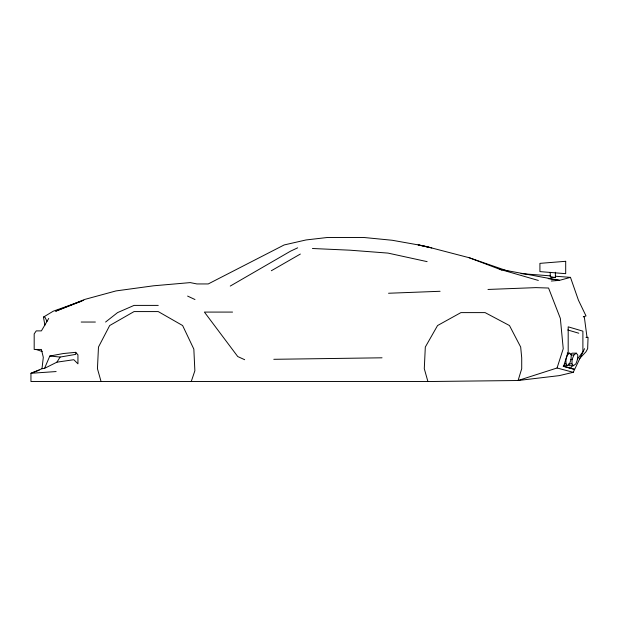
<?xml version="1.0" encoding="UTF-8"?>
<svg xmlns="http://www.w3.org/2000/svg" width="619" height="619" viewBox="0 0 619 619"><rect width="100%" height="100%" fill="white"/><g stroke="black" fill="none" stroke-linecap="round" stroke-linejoin="round"><path stroke-width="0.93" d="M573.465 365.697L571.948 363.856L572.118 359.43L573.906 355.004L576.258 353.17L577.79 355.004L577.535 359.43L575.887 363.856L573.465 365.697L569.341 365.697L568.335 364.475M584.568 348.667L573.24 372.305L559.274 375.625L518.095 380.507L427.907 381.536L30.95 381.536L30.95 373.288L41.991 368.7L43.307 357.364L41.403 349.441L34.184 349.441L34.184 333.92L36.242 330.886L41.403 330.886L48.723 318.445M427.907 381.536L424.286 368.7L425.315 347.05L437.556 325.54L460.907 312.61L485.095 312.61L509.476 325.54L520.68 347.05L521.716 357.875L521.716 368.7L518.095 380.507L557.054 367.996L563.236 348.729L560.35 318.398L548.558 288.028L535.884 287.626L487.981 289.452M191.248 381.536L194.869 370.766L193.84 349.108L182.628 325.54L158.247 311.581L134.06 311.581L109.687 325.54L98.475 347.05L97.446 368.7L101.059 381.536M44.537 368.359L49.814 356.033L63.262 353.542L75.727 352.327L77.94 354.842L77.94 363.833L73.816 359.709L56.909 362.169L44.537 368.359L41.991 368.7M56.909 362.169L60.12 357.062L75.727 354.385L75.727 352.327M563.174 366.278L570.494 368.344L572.745 365.334M577.256 359.306L582.889 351.778L582.889 331.157L568.188 326.832L568.188 351.778L563.63 366.27L574.618 369.373L570.494 368.344M579.376 358.811L585.984 351.778L587.655 348.667L588.05 337.347L585.984 337.347M563.383 365.697L567.507 365.697L569.534 363.856L571.051 359.43L571.236 355.004L569.704 353.17L567.228 353.17M105.586 322.042L117.564 312.61L134.06 305.399L158.247 305.399M569.704 353.17L567.352 355.004L565.952 359.43L566.021 363.856L567.507 365.697M570.37 354.54L572.134 353.17L576.258 353.17M44.893 325.215L43.462 317.09L53.188 311.225L83.727 300.292M230.26 286.063L290.443 251.221L297.654 247.832M271.339 270.743L300.354 254.053M81.112 301.337L55.64 311.225L84.625 299.457L116.001 290.922L153.535 285.8L190.25 282.604L196.896 283.943L208.239 283.943L284.144 244.954L306.034 239.955L327.567 237.464L363.655 237.464L392.268 240.273L423.698 245.875L469.179 257.721L508.617 271.37M39.198 370.193L30.95 373.288L56.128 371.555M587.021 337.347L584.305 316.796L583.276 316.796L586.015 315.953L578.409 300.122L570.47 277.366L559.53 280.345L551.289 281.034M388.546 293.251L440.078 291.286M273.799 359.306L382.039 357.805M232.551 312.084L204.402 312.084L237.742 356.544L244.667 359.709M43.462 317.09L44.901 317.09L47.005 321.377M81.197 322.042L95.38 322.042M571.43 355.004L573.906 355.004M570.463 359.43L572.118 359.43M564.373 363.856L566.021 363.856M568.652 363.856L571.948 363.856M312.425 248.498L349.983 250.192L388.02 253.101L427.125 261.636M521.059 273.629L550.515 275.857M555.266 276.221L570.47 277.366M49.814 356.033L60.12 357.062M551.088 277.002L555.382 277.536M548.233 278.643L559.53 280.345L499.665 269.265L538.337 280.438M429.733 247.445L418.104 244.876L431.799 247.979M557.054 367.996L573.24 372.305M567.739 329.973L578.765 333.215M35.987 349.441L42.177 351.507M469.179 257.721L502.048 270.17M187.603 296.083L194.985 299.526M555.382 272.259L555.382 277.676L550.229 277.041L550.229 272.306M565.696 261.303L539.923 263.361L539.923 271.609L565.696 273.675L565.696 261.303"/></g></svg>
